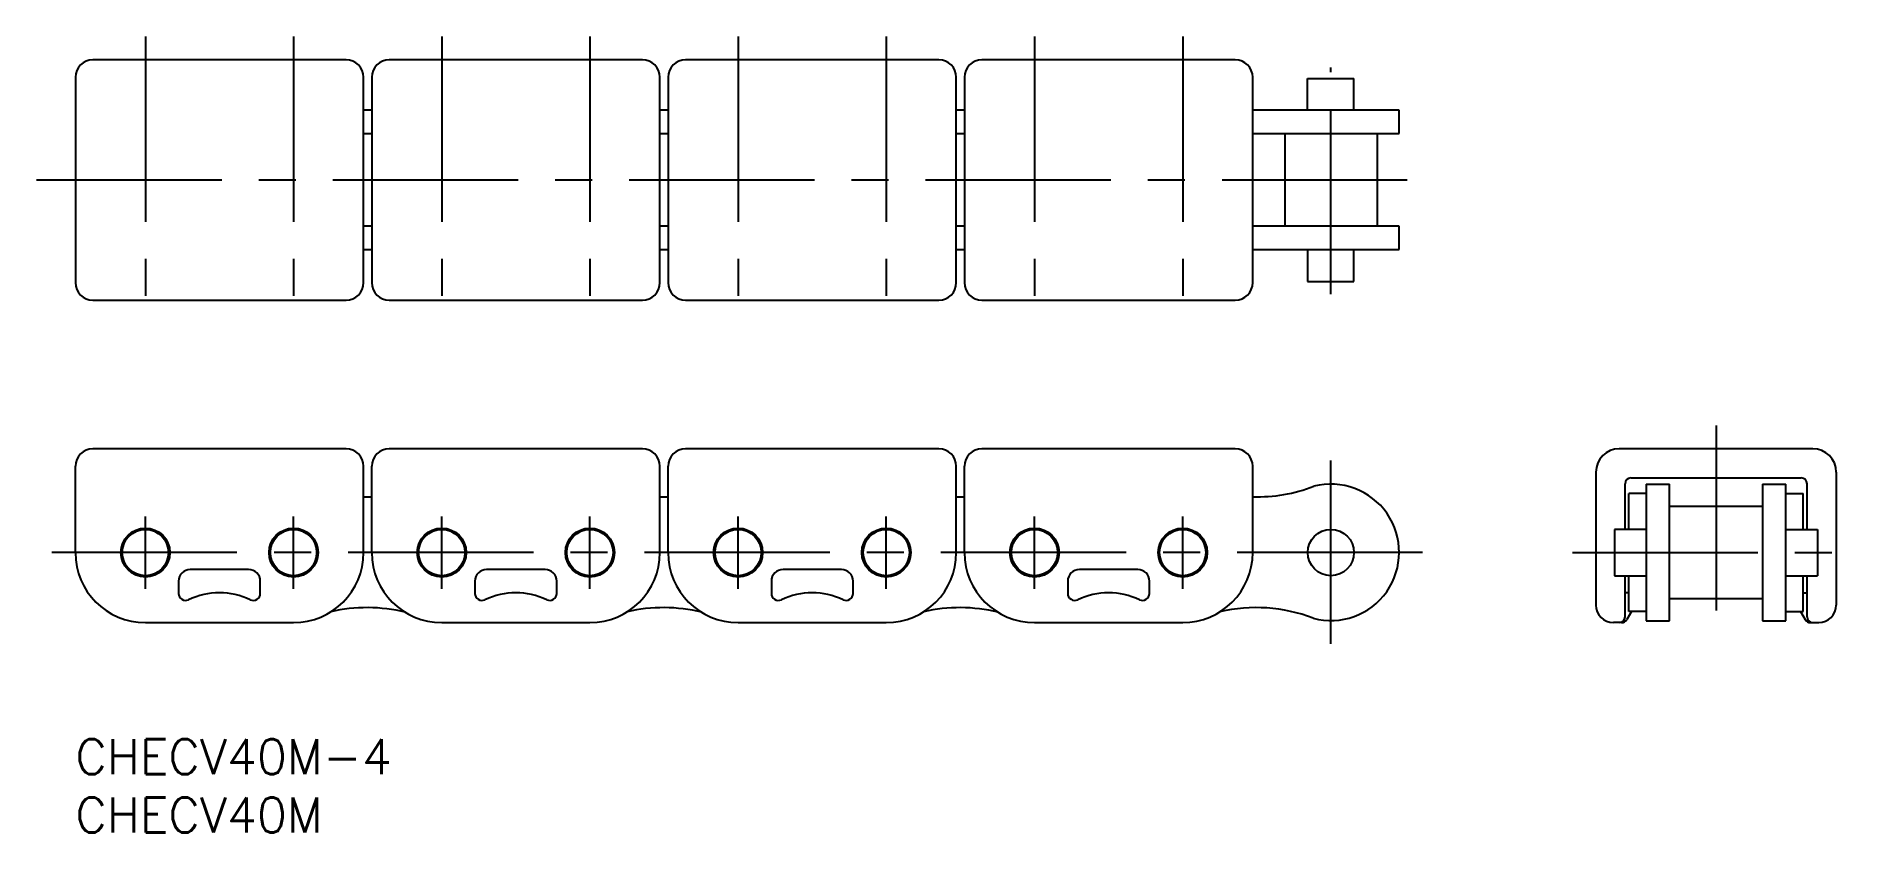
# Model space of a CAD drawing. Extents: x -3 to 153, y -8 to 60.
import ezdxf

# ---------------------------------------------------------------- set-up
doc = ezdxf.new("R2010")
doc.units = 0
doc.header["$LTSCALE"] = 0.5
doc.linetypes.add('CENTER', pattern=[50.8, 31.75, -6.35, 6.35, -6.35])
for name, color, linetype in [('MSM_CENTER', 1, 'CENTER'), ('MSM_CONTINUOUS', 7, 'CONTINUOUS'), ('MSM_PART_NUMBER', 7, 'CONTINUOUS')]:
    doc.layers.add(name, color=color, linetype=linetype)
doc.styles.get("Standard").update_dxf_attribs({"font": 'txt.shx', "height": 3, "bigfont": 'bigfont.shx'})

# ---------------------------------------------------------------- blocks, each defined once
blk = doc.blocks.new('*U12')
at = {"layer": 'MSM_PART_NUMBER'}
blk.add_text('CHECV40M-4', height=3, dxfattribs=at).set_placement((0, -3))
blk = doc.blocks.new('*U13')
at = {"layer": 'MSM_PART_NUMBER'}
blk.add_text('CHECV40M', height=3, dxfattribs=at).set_placement((0, -8))

msp = doc.modelspace()

# ---------------------------------------------------------------- linework, layer by layer
at = {"layer": 'MSM_CENTER'}
for p, q in [((6, 60.24), (6, 35.64)), ((18.7, 60.24), (18.7, 35.64)), ((31.4, 60.24), (31.4, 35.64)), ((44.1, 60.24), (44.1, 35.64)), ((56.8, 60.24), (56.8, 35.64)), ((69.5, 60.24), (69.5, 35.64)), ((82.2, 60.24), (82.2, 35.64)), ((94.9, 60.24), (94.9, 35.64)), ((107.6, 38.14), (107.6, 57.57)), ((-3.33, 47.94), (115.45, 47.94)), ((140.61, 26.9), (140.61, 8)), ((107.6, 8.18), (107.6, 23.88)), ((6, 12.9), (6, 19.1)), ((18.7, 12.9), (18.7, 19.1)), ((31.4, 12.9), (31.4, 19.1)), ((44.1, 12.9), (44.1, 19.1)), ((56.8, 12.9), (56.8, 19.1)), ((69.5, 12.9), (69.5, 19.1)), ((82.2, 12.9), (82.2, 19.1)), ((94.9, 12.9), (94.9, 19.1)), ((115.45, 16), (-3.33, 16)), ((128.31, 16), (152.91, 16))]:
    msp.add_line(p, q, dxfattribs=at)
at = {"layer": 'MSM_CONTINUOUS'}
for p, q in [((23.2, 58.24), (1.5, 58.24)), ((48.6, 58.24), (26.9, 58.24)), ((74, 58.24), (52.3, 58.24)), ((99.4, 58.24), (77.7, 58.24)), ((0, 56.74), (0, 39.14)), ((24.7, 39.14), (24.7, 56.74)), ((25.4, 56.74), (25.4, 39.14)), ((50.1, 39.14), (50.1, 56.74)), ((50.8, 56.74), (50.8, 39.14)), ((75.5, 39.14), (75.5, 56.74)), ((76.2, 56.74), (76.2, 39.14)), ((100.9, 39.14), (100.9, 56.74)), ((105.61, 53.92), (105.61, 56.64)), ((105.61, 56.64), (109.58, 56.64)), ((109.58, 53.92), (109.58, 56.64)), ((25.4, 53.92), (24.7, 53.92)), ((50.8, 53.92), (50.1, 53.92)), ((76.2, 53.92), (75.5, 53.92)), ((113.45, 53.92), (100.9, 53.92)), ((113.45, 51.92), (113.45, 53.92)), ((24.7, 51.92), (25.4, 51.92)), ((50.1, 51.92), (50.8, 51.92)), ((75.5, 51.92), (76.2, 51.92)), ((100.9, 51.92), (113.45, 51.92)), ((103.64, 51.92), (103.64, 43.97)), ((111.56, 51.92), (111.56, 43.97)), ((25.4, 43.97), (24.7, 43.97)), ((50.8, 43.97), (50.1, 43.97)), ((76.2, 43.97), (75.5, 43.97)), ((113.45, 43.97), (100.9, 43.97)), ((113.45, 41.97), (113.45, 43.97)), ((24.7, 41.97), (25.4, 41.97)), ((50.1, 41.97), (50.8, 41.97)), ((75.5, 41.97), (76.2, 41.97)), ((100.9, 41.97), (113.45, 41.97)), ((105.61, 41.97), (105.61, 39.24)), ((109.58, 39.24), (109.58, 41.97)), ((105.61, 39.24), (109.58, 39.24)), ((1.5, 37.64), (23.2, 37.64)), ((26.9, 37.64), (48.6, 37.64)), ((52.3, 37.64), (74, 37.64)), ((77.7, 37.64), (99.4, 37.64)), ((23.2, 24.9), (1.5, 24.9)), ((48.6, 24.9), (26.9, 24.9)), ((74, 24.9), (52.3, 24.9)), ((99.4, 24.9), (77.7, 24.9)), ((148.91, 24.9), (132.31, 24.9)), ((0, 16), (0, 23.4)), ((24.7, 16), (24.7, 23.4)), ((25.4, 16), (25.4, 23.4)), ((50.1, 16), (50.1, 23.4)), ((50.8, 16), (50.8, 23.4)), ((75.5, 16), (75.5, 23.4)), ((76.2, 16), (76.2, 23.4)), ((100.9, 16), (100.9, 23.4)), ((130.31, 22.9), (130.31, 11.5)), ((132.81, 17.98), (132.81, 21.9)), ((133.31, 22.4), (147.91, 22.4)), ((148.41, 17.98), (148.41, 21.9)), ((150.91, 22.9), (150.91, 11.5)), ((134.63, 21.05), (133.13, 21.05)), ((133.13, 17.98), (133.13, 21.05)), ((134.63, 21.85), (134.63, 10.15)), ((134.63, 21.85), (136.63, 21.85)), ((136.63, 10.15), (136.63, 21.85)), ((144.58, 21.85), (144.58, 10.15)), ((144.58, 21.85), (146.58, 21.85)), ((146.58, 10.15), (146.58, 21.85)), ((146.58, 21.05), (148.08, 21.05)), ((148.08, 17.98), (148.08, 21.05)), ((144.58, 19.96), (136.63, 19.96)), ((131.91, 17.98), (131.91, 14.02)), ((134.63, 17.98), (131.91, 17.98)), ((146.58, 17.98), (149.31, 17.98)), ((149.31, 17.98), (149.31, 14.02)), ((14.85, 14.55), (9.85, 14.55)), ((40.25, 14.55), (35.25, 14.55)), ((65.65, 14.55), (60.65, 14.55)), ((91.05, 14.55), (86.05, 14.55)), ((8.85, 13.55), (8.85, 12.5)), ((15.85, 12.5), (15.85, 13.55)), ((34.25, 13.55), (34.25, 12.5)), ((41.25, 12.5), (41.25, 13.55)), ((59.65, 13.55), (59.65, 12.5)), ((66.65, 12.5), (66.65, 13.55)), ((85.05, 13.55), (85.05, 12.5)), ((92.05, 12.5), (92.05, 13.55)), ((131.91, 14.02), (134.63, 14.02)), ((132.81, 10.5), (132.81, 14.02)), ((133.13, 12.55), (132.81, 12.55)), ((133.13, 10.95), (133.13, 14.02)), ((146.58, 14.02), (149.31, 14.02)), ((148.08, 10.95), (148.08, 14.02)), ((148.08, 12.55), (148.41, 12.55)), ((148.41, 10.5), (148.41, 14.02)), ((133.35, 10.95), (132.95, 10.25)), ((134.63, 10.95), (133.13, 10.95)), ((144.58, 12.04), (136.63, 12.04)), ((146.58, 10.95), (148.08, 10.95)), ((147.86, 10.95), (148.26, 10.25)), ((6, 10), (18.7, 10)), ((31.4, 10), (44.1, 10)), ((56.8, 10), (69.5, 10)), ((82.2, 10), (94.9, 10)), ((132.52, 10), (131.81, 10)), ((134.63, 10.15), (136.63, 10.15)), ((144.58, 10.15), (146.58, 10.15)), ((148.69, 10), (149.41, 10))]:
    msp.add_line(p, q, dxfattribs=at)
for centre, radius in [((6, 16), 2.1), ((6, 16), 1.98), ((18.7, 16), 2.1), ((18.7, 16), 1.98), ((31.4, 16), 2.1), ((31.4, 16), 1.98), ((44.1, 16), 2.1), ((44.1, 16), 1.98), ((56.8, 16), 2.1), ((56.8, 16), 1.98), ((69.5, 16), 2.1), ((69.5, 16), 1.98), ((82.2, 16), 2.1), ((82.2, 16), 1.98), ((94.9, 16), 2.1), ((94.9, 16), 1.98), ((107.6, 16), 1.98)]:
    msp.add_circle(centre, radius, dxfattribs=at)
for centre, radius, start, end in [((1.5, 56.74), 1.5, 90, 180), ((23.2, 56.74), 1.5, 0, 90), ((26.9, 56.74), 1.5, 90, 180), ((48.6, 56.74), 1.5, 0, 90), ((52.3, 56.74), 1.5, 90, 180), ((74, 56.74), 1.5, 0, 90), ((77.7, 56.74), 1.5, 90, 180), ((99.4, 56.74), 1.5, 0, 90), ((1.5, 39.14), 1.5, 180, 270), ((23.2, 39.14), 1.5, 270, 0), ((26.9, 39.14), 1.5, 180, 270), ((48.6, 39.14), 1.5, 270, 0), ((52.3, 39.14), 1.5, 180, 270), ((74, 39.14), 1.5, 270, 0), ((77.7, 39.14), 1.5, 180, 270), ((99.4, 39.14), 1.5, 270, 0), ((1.5, 23.4), 1.5, 90, 180), ((23.2, 23.4), 1.5, 0, 90), ((26.9, 23.4), 1.5, 90, 180), ((48.6, 23.4), 1.5, 0, 90), ((52.3, 23.4), 1.5, 90, 180), ((74, 23.4), 1.5, 0, 90), ((77.7, 23.4), 1.5, 90, 180), ((99.4, 23.4), 1.5, 0, 90), ((132.31, 22.9), 2, 90, 180), ((148.91, 22.9), 2, 0, 90), ((107.6, 16.02), 5.85, 254.971, 104.4846), ((133.31, 21.9), 0.5, 90, 180), ((147.91, 21.9), 0.5, 0, 90), ((25.1, 34.01), 13.23, 268.2505, 271.2817), ((50.5, 34.01), 13.23, 268.2505, 271.2817), ((75.9, 34.01), 13.23, 268.2505, 271.2817), ((101.3, 34.01), 13.23, 268.2505, 291.421), ((6, 16), 6, 180, 270), ((18.7, 16), 6, 270, 0), ((31.4, 16), 6, 180, 270), ((44.1, 16), 6, 270, 0), ((56.8, 16), 6, 180, 270), ((69.5, 16), 6, 270, 0), ((82.2, 16), 6, 180, 270), ((94.9, 16), 6, 270, 0), ((9.85, 13.55), 1, 90, 180), ((14.85, 13.55), 1, 360, 90), ((35.25, 13.55), 1, 90, 180), ((40.25, 13.55), 1, 360, 90), ((60.65, 13.55), 1, 90, 180), ((65.65, 13.55), 1, 360, 90), ((86.05, 13.55), 1, 90, 180), ((91.05, 13.55), 1, 360, 90), ((9.45, 12.5), 0.6, 180, 295.1994), ((12.35, 6.34), 6.21, 64.8006, 115.1994), ((15.25, 12.5), 0.6, 244.8006, 0), ((34.85, 12.5), 0.6, 180, 295.1994), ((37.75, 6.34), 6.21, 64.8006, 115.1994), ((40.65, 12.5), 0.6, 244.8006, 0), ((60.25, 12.5), 0.6, 180, 295.1994), ((63.15, 6.34), 6.21, 64.8006, 115.1994), ((66.05, 12.5), 0.6, 244.8006, 0), ((85.65, 12.5), 0.6, 180, 295.1994), ((88.55, 6.34), 6.21, 64.8006, 115.1994), ((91.45, 12.5), 0.6, 244.8006, 0), ((25, -2.41), 13.69, 76.1557, 103.1546), ((50.4, -2.41), 13.69, 76.1557, 103.1546), ((75.8, -2.41), 13.69, 76.1557, 103.1546), ((101.2, -2.41), 13.69, 69.103, 103.1546), ((131.81, 11.5), 1.5, 180, 270), ((149.41, 11.5), 1.5, 270, 0), ((132.31, 10.5), 0.5, 270, 0), ((132.52, 10.5), 0.5, 270, 330), ((148.69, 10.5), 0.5, 210, 270), ((148.91, 10.5), 0.5, 180, 270)]:
    msp.add_arc(centre, radius, start, end, dxfattribs=at)

# ---------------------------------------------------------------- block references
for name in ['*U12', '*U13']:
    msp.add_blockref(name, (0, 0), dxfattribs=at)

doc.saveas('drawing.dxf')
